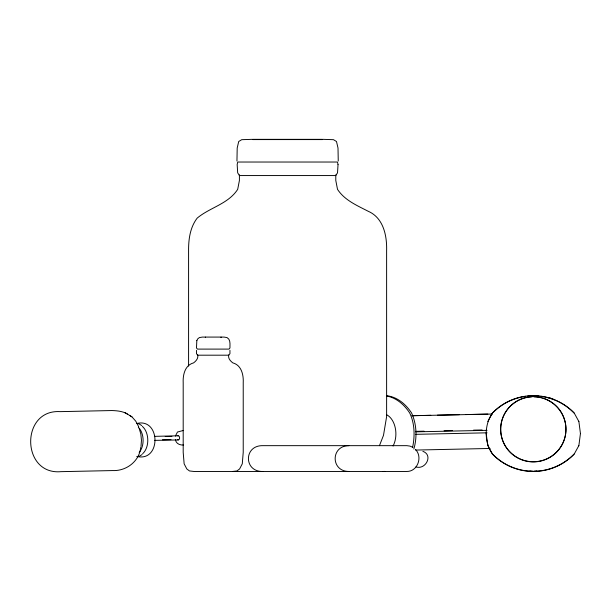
<?xml version="1.0" encoding="UTF-8"?>
<svg xmlns="http://www.w3.org/2000/svg" width="611" height="611" viewBox="0 0 611 611"><rect width="100%" height="100%" fill="white"/><g stroke="black" fill="none" stroke-linecap="round" stroke-linejoin="round"><path stroke-width="0.92" d="M338.25 161.006L338.005 148.022L336.493 141.508L333.491 139.682L322.86 139.339M140.988 446.435L141.462 440.279L140.843 434.123L139.186 428.387M578.846 445.809L580.45 433.459M140.751 447.344C139.361 461.358 126.301 471.196 112.623 470.569L60.909 471.661C21.179 475.198 20.278 409.08 60.206 411.638L111.92 410.546C117.22 410.714 122.994 411.226 127.539 414.151M175.418 436.101L177.457 432.03L183.277 430.488M412.601 447.412C414.961 436.109 414.808 423.591 409.698 412.983A56.747 37.966 88.8 0 0 387.237 396.134M413.838 449.047C417.252 437.4 416.671 424.049 411.547 412.944A56.747 37.966 88.8 0 0 386.549 395.714M379.446 445.663L383.487 435.368L386.618 416.671L386.618 250.586C387.03 235.571 383.41 217.776 368.089 211.215C356.969 205.472 344.581 200.225 337.509 189.349L335.79 180.451L335.79 174.845M487.799 421.483L492.466 413.143M578.846 445.625L574.172 454.149A56.747 56.586 0 0 1 492.466 454.149C484.133 442.272 484.141 424.836 492.466 412.96A56.747 56.586 0 0 1 574.172 412.96L578.846 421.483M142.103 454.538L139.423 456.211L137.254 456.638M136.444 423.568C160.777 417.206 161.373 462.29 136.833 456.455M348.835 445.663C330.62 445.725 330.62 471.409 348.835 471.463M232.531 471.463L236.931 470.951L239.604 468.943L242.277 463.818L243.224 452.323L243.224 382.73C243.636 374.879 241.505 365.179 232.806 362.865C230.355 361.009 227.911 358.321 228.705 354.976M154.362 436.361L178.191 435.788M165.222 436.552L171.897 436.391M411.738 415.709L430.763 415.304M437.423 415.167L459.296 414.701M465.949 414.563L487.83 414.098M412.448 415.724L492.336 414.037M415.511 431.366L424.072 431.183M444.044 430.763L452.606 430.579M473.533 430.136L482.087 429.953M415.709 431.847L487.036 430.335M415.732 434.329L487.066 432.817M415.701 450.063L490.129 448.459M383.044 471.463L384.892 471.425M162.404 439.775L170.988 439.622M154.621 440.371L178.236 439.943M252.343 139.339L241.712 139.682L238.71 141.508L237.198 148.022L236.953 161.006M252.748 139.339L322.455 139.339M252.748 139.583L322.455 139.583M183.445 445.022C179.81 445.282 175.846 443.601 175.464 439.561M415.946 466.896C425.539 470.142 433.543 455.119 422.873 451.33M263.005 471.463C243.575 472.066 243.575 445.06 263.005 445.663L406.857 445.663L410.004 446.106L412.937 447.397M136.864 423.461L139.041 423.889L141.76 425.562M129.731 415.503L131.945 416.855L135.749 421.162L138.697 426.776M125.064 412.631L131.945 416.855M415.449 449.444C422.904 456.807 417.68 471.585 406.857 471.463L193.893 471.463L189.486 470.951L186.813 468.943L184.14 463.818L183.193 452.323L183.193 382.73C182.788 374.879 184.919 365.179 193.611 362.865C196.07 361.009 198.514 358.321 197.72 354.976M578.846 421.292L580.45 433.642M486.188 433.459L487.799 445.625L492.466 453.965A56.747 56.586 0 0 0 574.172 453.965M239.413 174.845L239.413 180.451L237.694 189.349C228.293 203.944 209.963 207.419 197.2 218.096C190.12 227.315 188.494 239.275 188.585 250.586L188.585 366.081M229.942 350.347L229.942 353.7L228.705 355.19L197.72 355.19L196.482 353.7L196.482 350.347M221.045 337.081L221.045 337.593M205.38 337.081L205.38 337.593M386.648 414.754A19.842 13.274 88.8 0 1 393.072 446.03M177.832 435.857A2.077 1.39 88.8 0 1 179.596 438.133A2.077 1.39 88.8 0 1 177.541 439.66M542.675 398.189A32.635 32.543 0 0 1 562.632 443.693A32.635 32.543 0 0 1 514.347 455.852A32.635 32.543 0 0 1 510.238 406.353M510.918 405.704A32.635 32.543 0 0 1 531.433 396.875M534.266 396.837A32.635 32.543 0 0 1 541.766 397.937M536.771 470.951A19.842 19.789 0 0 1 534.182 471.234M532.464 471.234A19.842 19.789 0 0 1 529.867 470.951M493.13 412.471A56.747 56.586 0 0 1 510.254 400.717M511.124 400.335A56.747 56.586 0 0 1 525.743 396.333M527.629 396.111A56.747 56.586 0 0 1 539.017 396.111M540.903 396.333A56.747 56.586 0 0 1 574.172 413.143M546.837 397.471A32.635 21.836 88.8 0 1 554.024 399.701M142.363 426.402A15.741 10.532 88.8 0 1 142.684 453.66M138.338 427.242A15.489 10.364 88.8 0 1 139.186 452.415M338.036 164.558L337.524 172.821L335.79 175.563L239.413 175.563L237.679 172.821L237.167 164.558L237.71 162.03L337.493 162.03L338.036 164.558M196.826 340.61L196.482 347.987L197.475 349.102L228.949 349.102L229.942 347.987C229.866 344.489 230.828 339.594 227.048 337.593L224.046 337.081L202.378 337.081L199.377 337.593L197.758 338.845L196.826 340.61M517.005 457.372A32.635 32.543 0 0 0 565.962 429.182A32.635 32.543 0 0 0 517.005 400.999A32.635 32.543 0 0 0 517.005 457.372"/></g></svg>
